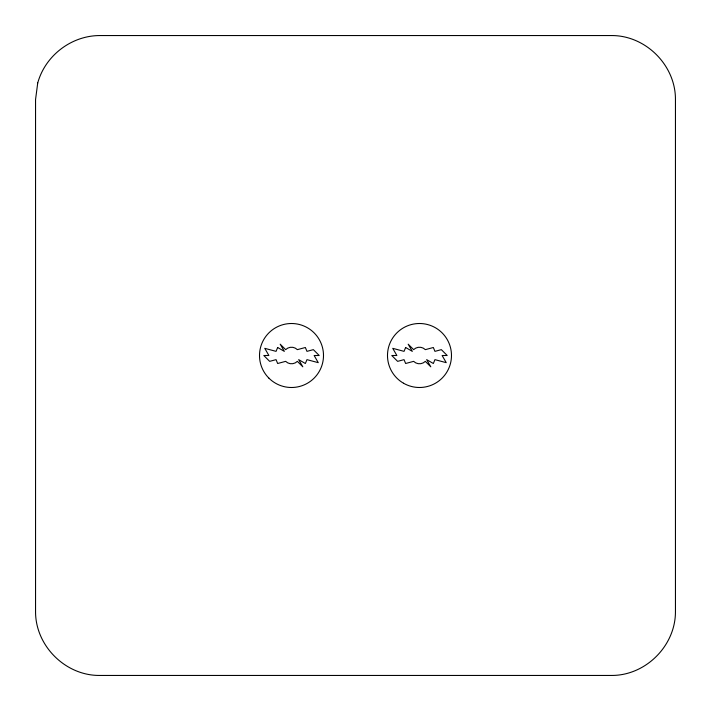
<?xml version="1.0" encoding="UTF-8"?>
<svg xmlns="http://www.w3.org/2000/svg" width="711" height="711" viewBox="0 0 711 711"><rect width="100%" height="100%" fill="white"/><g stroke="black" fill="none" stroke-linecap="round" stroke-linejoin="round"><path stroke-width="1.07" d="M37.727 82.983L35.55 99.54L35.55 611.46C35.337 645.704 65.296 675.663 99.54 675.45L611.46 675.45C645.704 675.663 675.663 645.704 675.45 611.46L675.45 99.54C675.663 65.296 645.704 35.337 611.46 35.55L99.54 35.55C71.251 35.71 45.202 55.698 37.727 82.983M277.654 347.501L276.055 351.358L264.75 348.328L268.882 355.5L263.799 355.5L269.656 361.357L276.055 359.642L277.654 363.499L285.653 361.357A8.283 8.283 0 0 0 297.367 361.357L302.824 366.814L298.682 359.642L305.366 363.499L306.965 359.642L318.27 362.672L314.138 355.5L319.221 355.5L313.364 349.643L306.965 351.358L305.366 347.501L297.367 349.643A8.283 8.283 0 0 0 285.653 349.643L280.196 344.186L284.338 351.358L277.654 347.501M405.634 347.501L404.035 351.358L392.73 348.328L396.862 355.5L391.779 355.5L397.636 361.357L404.035 359.642L405.634 363.499L413.633 361.357A8.283 8.283 0 0 0 425.347 361.357L430.804 366.814L426.662 359.642L433.346 363.499L434.945 359.642L446.25 362.672L442.118 355.5L447.201 355.5L441.344 349.643L434.945 351.358L433.346 347.501L425.347 349.643A8.283 8.283 0 0 0 413.633 349.643L408.176 344.186L412.318 351.358L405.634 347.501M403.493 383.211A31.995 31.995 0 0 0 451.485 355.5A31.995 31.995 0 0 0 403.493 327.789A31.995 31.995 0 0 0 403.493 383.211M268.882 378.128A31.995 31.995 0 0 0 322.412 363.783A31.995 31.995 0 0 0 283.227 324.598A31.995 31.995 0 0 0 268.882 378.128"/></g></svg>
